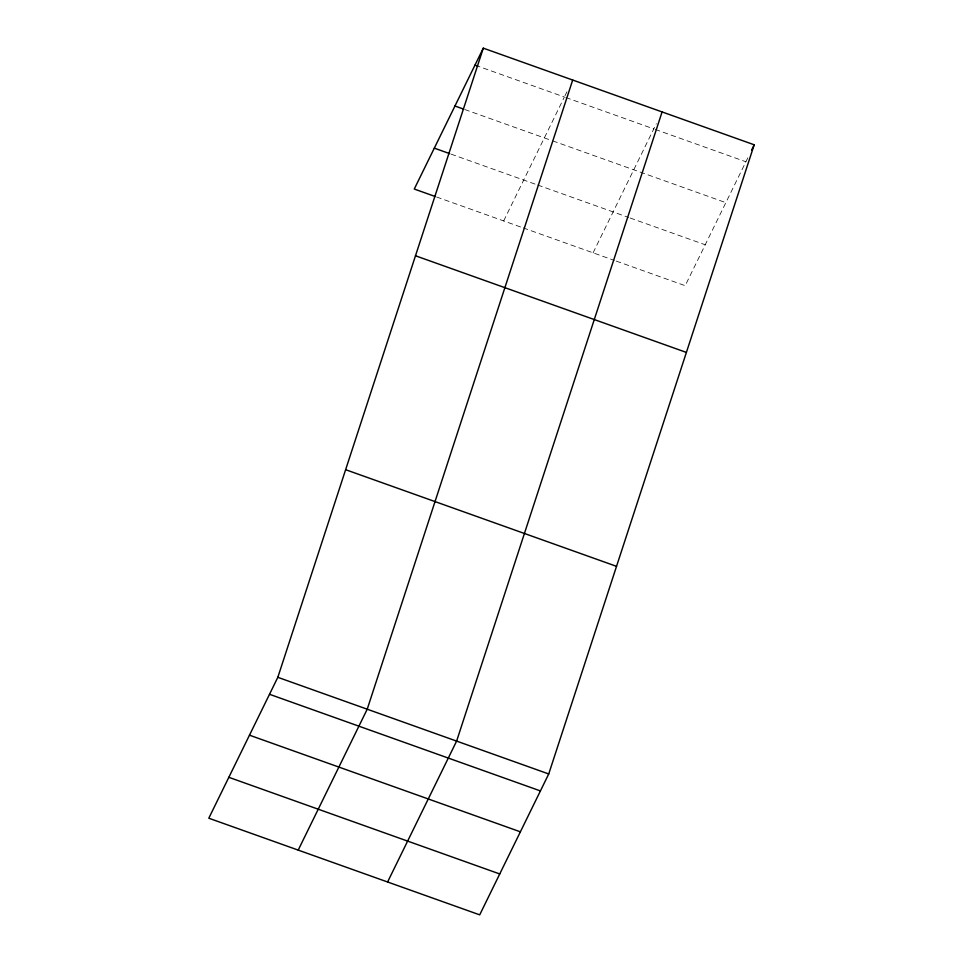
<?xml version="1.0" encoding="UTF-8"?>
<svg xmlns="http://www.w3.org/2000/svg" width="963" height="963" viewBox="0 0 963 963"><rect width="100%" height="100%" fill="white"/><g stroke="black" fill="none" stroke-linecap="round" stroke-linejoin="round"><path stroke-width="0.72" stroke-dasharray="4.82 3.61" d="M503.673 220.924L564.378 97.01L477.768 66.11M565.016 95.698L566.942 91.786M593.076 252.824L656.333 123.685M747.806 157.848L685.175 285.686L615.742 260.913M565.775 97.504L653.781 128.898M655.201 129.403L745.892 161.76M464.72 109.493L551.33 140.393M552.726 140.887L725.849 202.651M451.069 154.128L536.271 184.523M537.679 185.016L628.695 217.494M630.115 217.999L705.217 244.783M436.624 197.006L521.826 227.412M523.222 227.906L614.322 260.407"/><path stroke-width="1.44" d="M277.826 677.314L483.294 48.15L754.198 144.787L548.729 773.963L479.706 914.85L208.802 818.213L277.826 677.314L548.729 773.963M572.696 80.037L367.216 709.213L298.205 850.1M662.087 111.937L456.618 741.101L387.595 881.988M483.294 48.15L414.271 189.037L435.228 196.512M751.646 150.011L754.198 144.787M474.976 65.123L477.768 66.11M454.945 106.014L463.323 109M434.301 148.146L449.673 153.623M415.486 255.773L686.39 352.422M345.621 469.691L616.537 566.34M269.508 694.287L540.412 790.924M249.477 735.178L520.381 831.827M228.833 777.31L499.737 873.959"/></g></svg>
